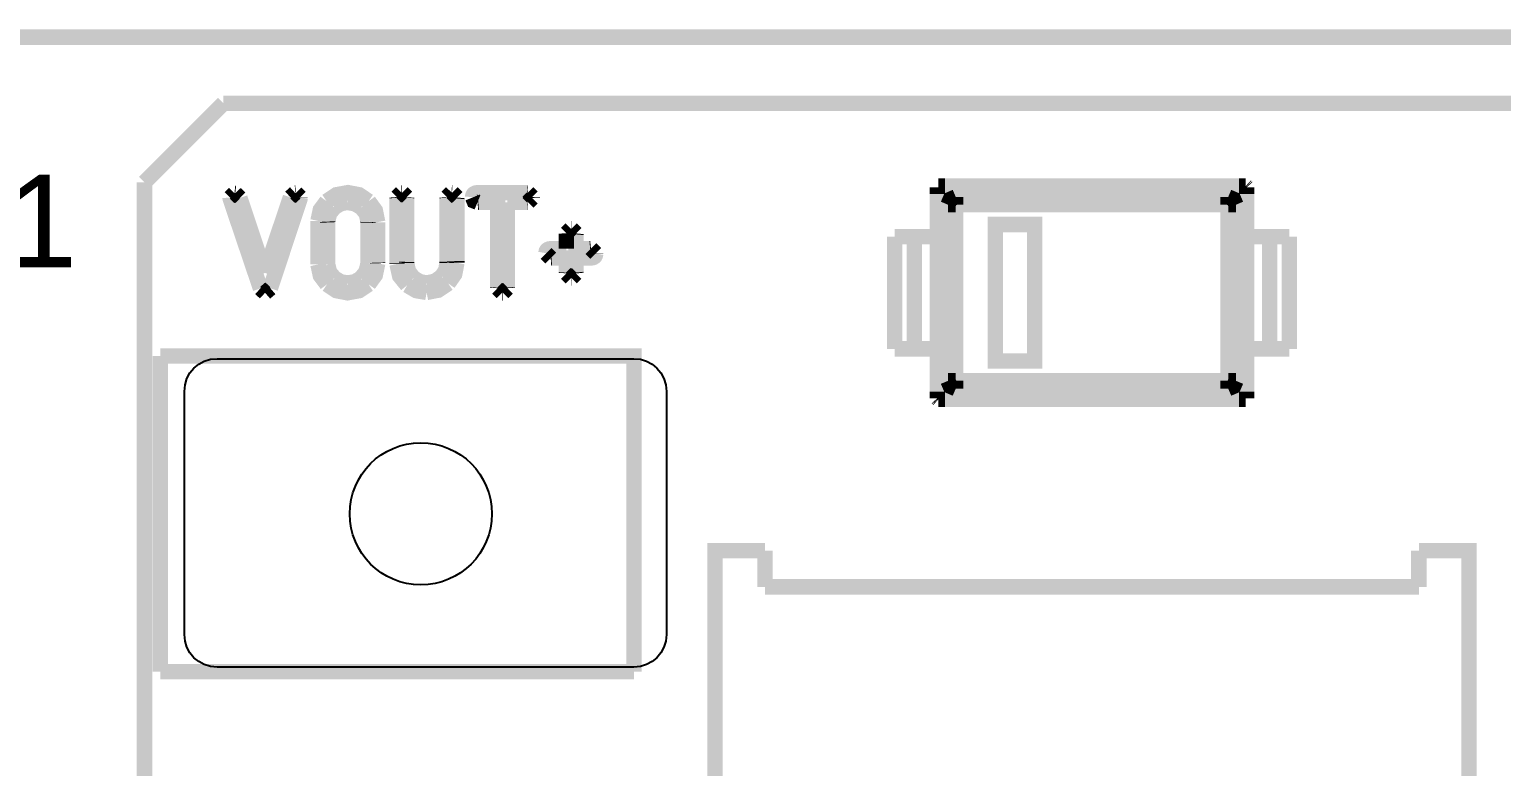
# Model space of a CAD drawing. Header units: inches. Extents: x 15 to 148, y 10 to 111.
# Drawn here: x 129.832 to 131.257, y 104.231 to 104.944 of the extents above; entities that cross this region are included whole.
import ezdxf

# ---------------------------------------------------------------- set-up
doc = ezdxf.new("R2010")
doc.units = ezdxf.units.IN
doc.header["$MEASUREMENT"] = 0
doc.layers.add('BLK_12AWG', color=7, linetype='Continuous')

# ---------------------------------------------------------------- blocks, each defined once
blk = doc.blocks.new('CBA2Board')
at = {"const_width": 0.008}
for points in [[(154.67507, 100.92115), (162.53105, 100.92115), (162.53105, 105.05501), (154.67507, 105.05501), (154.67507, 100.92115)], [(154.67507, 100.92115), (162.53105, 100.92115), (162.53105, 105.05501), (154.67507, 105.05501), (154.67507, 100.92115)], [(154.67507, 100.92115), (162.53105, 100.92115), (162.53105, 105.05501), (154.67507, 105.05501), (154.67507, 100.92115)], [(155.35583, 105.02068), (155.31489, 104.97974)], [(155.35583, 105.02068), (155.31489, 104.97974)], [(155.35583, 105.02068), (155.31489, 104.97974)], [(156.7889, 105.02068), (155.35583, 105.02068)], [(156.7889, 105.02068), (155.35583, 105.02068)], [(156.7889, 105.02068), (155.35583, 105.02068)], [(155.31489, 104.97974), (155.31489, 104.34919)], [(155.31489, 104.97974), (155.31489, 104.34919)], [(155.31489, 104.97974), (155.31489, 104.34919)], [(155.35926, 104.97183), (155.36152, 104.97409)], [(155.35926, 104.97183), (155.36152, 104.97409)], [(155.35926, 104.97183), (155.36152, 104.97409)], [(155.36198, 104.97404), (155.36152, 104.97409)], [(155.36198, 104.97404), (155.36152, 104.97409)], [(155.36198, 104.97404), (155.36152, 104.97409)], [(155.36433, 104.97164), (155.36198, 104.97404)], [(155.36433, 104.97164), (155.36198, 104.97404)], [(155.36433, 104.97164), (155.36198, 104.97404)], [(155.39057, 104.97192), (155.39304, 104.97418)], [(155.39057, 104.97192), (155.39304, 104.97418)], [(155.39057, 104.97192), (155.39304, 104.97418)], [(155.39304, 104.97418), (155.39336, 104.9742)], [(155.39304, 104.97418), (155.39336, 104.9742)], [(155.39304, 104.97418), (155.39336, 104.9742)], [(155.39558, 104.97197), (155.39336, 104.9742)], [(155.39558, 104.97197), (155.39336, 104.9742)], [(155.39558, 104.97197), (155.39336, 104.9742)], [(155.40936, 104.96986), (155.41438, 104.97324), (155.4204, 104.97436), (155.42617, 104.97325), (155.43109, 104.96991)], [(155.40936, 104.96986), (155.41438, 104.97324), (155.4204, 104.97436), (155.42617, 104.97325), (155.43109, 104.96991)], [(155.40936, 104.96986), (155.41438, 104.97324), (155.4204, 104.97436), (155.42617, 104.97325), (155.43109, 104.96991)], [(155.44578, 104.97207), (155.44807, 104.97437)], [(155.44578, 104.97207), (155.44807, 104.97437)], [(155.44578, 104.97207), (155.44807, 104.97437)], [(155.44821, 104.97436), (155.44807, 104.97437)], [(155.44821, 104.97436), (155.44807, 104.97437)], [(155.44821, 104.97436), (155.44807, 104.97437)], [(155.44821, 104.97436), (155.44845, 104.97437)], [(155.44821, 104.97436), (155.44845, 104.97437)], [(155.44821, 104.97436), (155.44845, 104.97437)], [(155.45083, 104.97199), (155.44845, 104.97437)], [(155.45083, 104.97199), (155.44845, 104.97437)], [(155.45083, 104.97199), (155.44845, 104.97437)], [(155.47177, 104.972), (155.47414, 104.97437)], [(155.47177, 104.972), (155.47414, 104.97437)], [(155.47177, 104.972), (155.47414, 104.97437)], [(155.47438, 104.97436), (155.47414, 104.97437)], [(155.47438, 104.97436), (155.47414, 104.97437)], [(155.47438, 104.97436), (155.47414, 104.97437)], [(155.47438, 104.97436), (155.47441, 104.97436)], [(155.47438, 104.97436), (155.47441, 104.97436)], [(155.47438, 104.97436), (155.47441, 104.97436)], [(155.47692, 104.97185), (155.47441, 104.97436)], [(155.47692, 104.97185), (155.47441, 104.97436)], [(155.47692, 104.97185), (155.47441, 104.97436)], [(155.48505, 104.97199), (155.4851, 104.97254), (155.48524, 104.97303), (155.48547, 104.97343), (155.4858, 104.97377), (155.48623, 104.97403), (155.48675, 104.97421), (155.48807, 104.97436), (155.51348, 104.97436)], [(155.48505, 104.97199), (155.4851, 104.97254), (155.48524, 104.97303), (155.48547, 104.97343), (155.4858, 104.97377), (155.48623, 104.97403), (155.48675, 104.97421), (155.48807, 104.97436), (155.51348, 104.97436)], [(155.48505, 104.97199), (155.4851, 104.97254), (155.48524, 104.97303), (155.48547, 104.97343), (155.4858, 104.97377), (155.48623, 104.97403), (155.48675, 104.97421), (155.48807, 104.97436), (155.51348, 104.97436)], [(155.51348, 104.97436), (155.51374, 104.97438)], [(155.51348, 104.97436), (155.51374, 104.97438)], [(155.51348, 104.97436), (155.51374, 104.97438)], [(155.51596, 104.97215), (155.51374, 104.97438)], [(155.51596, 104.97215), (155.51374, 104.97438)], [(155.51596, 104.97215), (155.51374, 104.97438)], [(155.72597, 104.97712), (155.72597, 104.97366)], [(155.72597, 104.97712), (155.72597, 104.97366)], [(155.72597, 104.97712), (155.72597, 104.97366)], [(155.72597, 104.97366), (155.72597, 104.95149)], [(155.73155, 104.96808), (155.72597, 104.97366)], [(155.72597, 104.97366), (155.72597, 104.95149)], [(155.73155, 104.96808), (155.72597, 104.97366)], [(155.72597, 104.97366), (155.72597, 104.95149)], [(155.73155, 104.96808), (155.72597, 104.97366)], [(155.73001, 104.97769), (155.72655, 104.97769)], [(155.73001, 104.97769), (155.72655, 104.97769)], [(155.73001, 104.97769), (155.72655, 104.97769)], [(155.73001, 104.97769), (155.88245, 104.97769)], [(155.73558, 104.97211), (155.73001, 104.97769)], [(155.73001, 104.97769), (155.88245, 104.97769)], [(155.73558, 104.97211), (155.73001, 104.97769)], [(155.73001, 104.97769), (155.88245, 104.97769)], [(155.73558, 104.97211), (155.73001, 104.97769)], [(155.88245, 104.97769), (155.87687, 104.97211)], [(155.88245, 104.97769), (155.87687, 104.97211)], [(155.88245, 104.97769), (155.87687, 104.97211)], [(155.8809, 104.96808), (155.88648, 104.97366)], [(155.8809, 104.96808), (155.88648, 104.97366)], [(155.8809, 104.96808), (155.88648, 104.97366)], [(155.88591, 104.97769), (155.88245, 104.97769)], [(155.88591, 104.97769), (155.88245, 104.97769)], [(155.88591, 104.97769), (155.88245, 104.97769)], [(155.88621, 104.97742), (155.88591, 104.97769)], [(155.88621, 104.97742), (155.88591, 104.97769)], [(155.88621, 104.97742), (155.88591, 104.97769)], [(155.88621, 104.97742), (155.88648, 104.97712)], [(155.88621, 104.97742), (155.88648, 104.97712)], [(155.88621, 104.97742), (155.88648, 104.97712)], [(155.88648, 104.97712), (155.88648, 104.97366)], [(155.88648, 104.97712), (155.88648, 104.97366)], [(155.88648, 104.97712), (155.88648, 104.97366)], [(155.88648, 104.97366), (155.88648, 104.95149), (155.88648, 104.89334), (155.88648, 104.87117)], [(155.88648, 104.97366), (155.88648, 104.95149), (155.88648, 104.89334), (155.88648, 104.87117)], [(155.88648, 104.97366), (155.88648, 104.95149), (155.88648, 104.89334), (155.88648, 104.87117)], [(155.37501, 104.92468), (155.35947, 104.97068), (155.3593, 104.97134), (155.35926, 104.97183)], [(155.35926, 104.97183), (155.35926, 104.97183)], [(155.37501, 104.92468), (155.35947, 104.97068), (155.3593, 104.97134), (155.35926, 104.97183)], [(155.35926, 104.97183), (155.35926, 104.97183)], [(155.37501, 104.92468), (155.35947, 104.97068), (155.3593, 104.97134), (155.35926, 104.97183)], [(155.35926, 104.97183), (155.35926, 104.97183)], [(155.36433, 104.97164), (155.37736, 104.9327)], [(155.36433, 104.97164), (155.37736, 104.9327)], [(155.36433, 104.97164), (155.37736, 104.9327)], [(155.37736, 104.9327), (155.39057, 104.97192)], [(155.37736, 104.9327), (155.39057, 104.97192)], [(155.37736, 104.9327), (155.39057, 104.97192)], [(155.39558, 104.97178), (155.39548, 104.97097), (155.39526, 104.9702), (155.38015, 104.92475)], [(155.39558, 104.97178), (155.39548, 104.97097), (155.39526, 104.9702), (155.38015, 104.92475)], [(155.39558, 104.97178), (155.39548, 104.97097), (155.39526, 104.9702), (155.38015, 104.92475)], [(155.39558, 104.97197), (155.39558, 104.97178)], [(155.39558, 104.97197), (155.39558, 104.97178)], [(155.39558, 104.97197), (155.39558, 104.97178)], [(155.40485, 104.95971), (155.40606, 104.96541), (155.40936, 104.96987)], [(155.40485, 104.95971), (155.40606, 104.96541), (155.40936, 104.96987)], [(155.40485, 104.95971), (155.40606, 104.96541), (155.40936, 104.96987)], [(155.40989, 104.95934), (155.41081, 104.96346), (155.41333, 104.96663)], [(155.40989, 104.95934), (155.41081, 104.96346), (155.41333, 104.96663)], [(155.40989, 104.95934), (155.41081, 104.96346), (155.41333, 104.96663)], [(155.41998, 104.96929), (155.41662, 104.96863), (155.41333, 104.96664)], [(155.41998, 104.96929), (155.41662, 104.96863), (155.41333, 104.96664)], [(155.41998, 104.96929), (155.41662, 104.96863), (155.41333, 104.96664)], [(155.42725, 104.96668), (155.42382, 104.96864), (155.41998, 104.96929)], [(155.42725, 104.96668), (155.42382, 104.96864), (155.41998, 104.96929)], [(155.42725, 104.96668), (155.42382, 104.96864), (155.41998, 104.96929)], [(155.43085, 104.95911), (155.42989, 104.9634), (155.42725, 104.96668)], [(155.43085, 104.95911), (155.42989, 104.9634), (155.42725, 104.96668)], [(155.43085, 104.95911), (155.42989, 104.9634), (155.42725, 104.96668)], [(155.43582, 104.95903), (155.43457, 104.96511), (155.4311, 104.9699)], [(155.43582, 104.95903), (155.43457, 104.96511), (155.4311, 104.9699)], [(155.43582, 104.95903), (155.43457, 104.96511), (155.4311, 104.9699)], [(155.44578, 104.97207), (155.44581, 104.97169)], [(155.44578, 104.97207), (155.44581, 104.97169)], [(155.44578, 104.97207), (155.44581, 104.97169)], [(155.44581, 104.93768), (155.44581, 104.97169)], [(155.44581, 104.93768), (155.44581, 104.97169)], [(155.44581, 104.93768), (155.44581, 104.97169)], [(155.45083, 104.97199), (155.45081, 104.97169)], [(155.45083, 104.97199), (155.45081, 104.97169)], [(155.45083, 104.97199), (155.45081, 104.97169)], [(155.45081, 104.97169), (155.45081, 104.93846)], [(155.45081, 104.97169), (155.45081, 104.93846)], [(155.45081, 104.97169), (155.45081, 104.93846)], [(155.47177, 104.972), (155.47179, 104.97169)], [(155.47177, 104.972), (155.47179, 104.97169)], [(155.47177, 104.972), (155.47179, 104.97169)], [(155.47179, 104.93864), (155.47179, 104.97169)], [(155.47179, 104.93864), (155.47179, 104.97169)], [(155.47179, 104.93864), (155.47179, 104.97169)], [(155.47692, 104.97185), (155.47687, 104.97134)], [(155.47692, 104.97185), (155.47687, 104.97134)], [(155.47692, 104.97185), (155.47687, 104.97134)], [(155.47687, 104.97135), (155.47687, 104.93885)], [(155.47687, 104.97135), (155.47687, 104.93885)], [(155.47687, 104.97135), (155.47687, 104.93885)], [(155.48505, 104.97186), (155.48505, 104.97199)], [(155.48505, 104.97186), (155.48505, 104.97199)], [(155.48505, 104.97186), (155.48505, 104.97199)], [(155.48505, 104.97186), (155.48577, 104.97007), (155.48756, 104.96934)], [(155.48505, 104.97186), (155.48577, 104.97007), (155.48756, 104.96934)], [(155.48505, 104.97186), (155.48577, 104.97007), (155.48756, 104.96934)], [(155.488, 104.96938), (155.48756, 104.96934)], [(155.488, 104.96938), (155.48756, 104.96934)], [(155.488, 104.96938), (155.48756, 104.96934)], [(155.49801, 104.92507), (155.49801, 104.96938), (155.488, 104.96938)], [(155.49801, 104.92507), (155.49801, 104.96938), (155.488, 104.96938)], [(155.49801, 104.92507), (155.49801, 104.96938), (155.488, 104.96938)], [(155.50301, 104.96938), (155.50301, 104.92513)], [(155.51355, 104.96938), (155.50301, 104.96938)], [(155.50301, 104.96938), (155.50301, 104.92513)], [(155.51355, 104.96938), (155.50301, 104.96938)], [(155.50301, 104.96938), (155.50301, 104.92513)], [(155.51355, 104.96938), (155.50301, 104.96938)], [(155.51355, 104.96938), (155.51375, 104.96937)], [(155.51355, 104.96938), (155.51375, 104.96937)], [(155.51355, 104.96938), (155.51375, 104.96937)], [(155.51597, 104.97159), (155.51375, 104.96937)], [(155.51597, 104.97159), (155.51375, 104.96937)], [(155.51597, 104.97159), (155.51375, 104.96937)], [(155.51596, 104.97215), (155.51595, 104.97189)], [(155.51596, 104.97215), (155.51595, 104.97189)], [(155.51596, 104.97215), (155.51595, 104.97189)], [(155.51597, 104.97159), (155.51595, 104.97189)], [(155.51597, 104.97159), (155.51595, 104.97189)], [(155.51597, 104.97159), (155.51595, 104.97189)], [(155.73155, 104.96808), (155.73276, 104.97091), (155.73558, 104.97211)], [(155.73155, 104.96808), (155.73276, 104.97091), (155.73558, 104.97211)], [(155.73155, 104.96808), (155.73276, 104.97091), (155.73558, 104.97211)], [(155.73155, 104.96808), (155.73155, 104.87675)], [(155.73558, 104.96808), (155.73155, 104.96808)], [(155.73155, 104.96808), (155.73155, 104.87675)], [(155.73558, 104.96808), (155.73155, 104.96808)], [(155.73155, 104.96808), (155.73155, 104.87675)], [(155.73558, 104.96808), (155.73155, 104.96808)], [(155.87687, 104.97211), (155.73558, 104.97211)], [(155.73558, 104.97211), (155.73558, 104.96808)], [(155.87687, 104.97211), (155.73558, 104.97211)], [(155.73558, 104.97211), (155.73558, 104.96808)], [(155.87687, 104.97211), (155.73558, 104.97211)], [(155.73558, 104.97211), (155.73558, 104.96808)], [(155.73558, 104.87675), (155.73558, 104.96808)], [(155.73558, 104.96808), (155.87687, 104.96808), (155.87687, 104.87675)], [(155.73558, 104.87675), (155.73558, 104.96808)], [(155.73558, 104.96808), (155.87687, 104.96808), (155.87687, 104.87675)], [(155.73558, 104.87675), (155.73558, 104.96808)], [(155.73558, 104.96808), (155.87687, 104.96808), (155.87687, 104.87675)], [(155.87687, 104.96808), (155.87687, 104.97211)], [(155.8809, 104.96808), (155.8797, 104.97091), (155.87687, 104.97211)], [(155.87687, 104.96808), (155.87687, 104.97211)], [(155.8809, 104.96808), (155.8797, 104.97091), (155.87687, 104.97211)], [(155.87687, 104.96808), (155.87687, 104.97211)], [(155.8809, 104.96808), (155.8797, 104.97091), (155.87687, 104.97211)], [(155.8809, 104.96808), (155.87687, 104.96808)], [(155.8809, 104.96808), (155.87687, 104.96808)], [(155.8809, 104.96808), (155.87687, 104.96808)], [(155.8809, 104.87675), (155.8809, 104.96808)], [(155.8809, 104.87675), (155.8809, 104.96808)], [(155.8809, 104.87675), (155.8809, 104.96808)], [(155.40485, 104.93709), (155.40485, 104.95971)], [(155.40485, 104.93709), (155.40485, 104.95971)], [(155.40485, 104.93709), (155.40485, 104.95971)], [(155.40989, 104.95934), (155.40991, 104.95889)], [(155.40989, 104.95934), (155.40991, 104.95889)], [(155.40989, 104.95934), (155.40991, 104.95889)], [(155.40991, 104.95889), (155.40991, 104.93693)], [(155.40991, 104.95889), (155.40991, 104.93693)], [(155.40991, 104.95889), (155.40991, 104.93693)], [(155.43085, 104.95911), (155.43084, 104.95875)], [(155.43085, 104.95911), (155.43084, 104.95875)], [(155.43085, 104.95911), (155.43084, 104.95875)], [(155.43084, 104.93791), (155.43084, 104.95875)], [(155.43084, 104.93791), (155.43084, 104.95875)], [(155.43084, 104.93791), (155.43084, 104.95875)], [(155.43582, 104.95903), (155.43582, 104.95901)], [(155.43582, 104.95903), (155.43582, 104.95901)], [(155.43582, 104.95903), (155.43582, 104.95901)], [(155.43582, 104.959), (155.43582, 104.93805)], [(155.43582, 104.959), (155.43582, 104.93805)], [(155.43582, 104.959), (155.43582, 104.93805)], [(155.75606, 104.88698), (155.77653, 104.88698), (155.77653, 104.95785), (155.75606, 104.95785), (155.75606, 104.88698)], [(155.75606, 104.88698), (155.77653, 104.88698), (155.77653, 104.95785), (155.75606, 104.95785), (155.75606, 104.88698)], [(155.75606, 104.88698), (155.77653, 104.88698), (155.77653, 104.95785), (155.75606, 104.95785), (155.75606, 104.88698)], [(155.53366, 104.95329), (155.53604, 104.95567)], [(155.53366, 104.95329), (155.53604, 104.95567)], [(155.53366, 104.95329), (155.53604, 104.95567)], [(155.53366, 104.95329), (155.53368, 104.95292)], [(155.53366, 104.95329), (155.53368, 104.95292)], [(155.53366, 104.95329), (155.53368, 104.95292)], [(155.53368, 104.94531), (155.53368, 104.95292)], [(155.53368, 104.94531), (155.53368, 104.95292)], [(155.53368, 104.94531), (155.53368, 104.95292)], [(155.53622, 104.95567), (155.53604, 104.95567)], [(155.53622, 104.95567), (155.53604, 104.95567)], [(155.53622, 104.95567), (155.53604, 104.95567)], [(155.53622, 104.95567), (155.53624, 104.95567)], [(155.53622, 104.95567), (155.53624, 104.95567)], [(155.53622, 104.95567), (155.53624, 104.95567)], [(155.53869, 104.95322), (155.53624, 104.95567)], [(155.53869, 104.95322), (155.53624, 104.95567)], [(155.53869, 104.95322), (155.53624, 104.95567)], [(155.53869, 104.95322), (155.53864, 104.95272)], [(155.53869, 104.95322), (155.53864, 104.95272)], [(155.53869, 104.95322), (155.53864, 104.95272)], [(155.53864, 104.95272), (155.53864, 104.94529), (155.54598, 104.94529)], [(155.53864, 104.95272), (155.53864, 104.94529), (155.54598, 104.94529)], [(155.53864, 104.95272), (155.53864, 104.94529), (155.54598, 104.94529)], [(155.70386, 104.95149), (155.70386, 104.89334)], [(155.7141, 104.95149), (155.70386, 104.95149)], [(155.70386, 104.95149), (155.70386, 104.89334)], [(155.7141, 104.95149), (155.70386, 104.95149)], [(155.70386, 104.95149), (155.70386, 104.89334)], [(155.7141, 104.95149), (155.70386, 104.95149)], [(155.7141, 104.95149), (155.72597, 104.95149)], [(155.7141, 104.89334), (155.7141, 104.95149)], [(155.7141, 104.95149), (155.72597, 104.95149)], [(155.7141, 104.89334), (155.7141, 104.95149)], [(155.7141, 104.95149), (155.72597, 104.95149)], [(155.7141, 104.89334), (155.7141, 104.95149)], [(155.72597, 104.95149), (155.72597, 104.89334)], [(155.72597, 104.95149), (155.72597, 104.89334)], [(155.72597, 104.95149), (155.72597, 104.89334)], [(155.88648, 104.95149), (155.89835, 104.95149)], [(155.88648, 104.95149), (155.89835, 104.95149)], [(155.88648, 104.95149), (155.89835, 104.95149)], [(155.89835, 104.95149), (155.90859, 104.95149)], [(155.89835, 104.95149), (155.89835, 104.89334)], [(155.89835, 104.95149), (155.90859, 104.95149)], [(155.89835, 104.95149), (155.89835, 104.89334)], [(155.89835, 104.95149), (155.90859, 104.95149)], [(155.89835, 104.95149), (155.89835, 104.89334)], [(155.90859, 104.89334), (155.90859, 104.95149)], [(155.90859, 104.89334), (155.90859, 104.95149)], [(155.90859, 104.89334), (155.90859, 104.95149)], [(155.52308, 104.94296), (155.52326, 104.94399), (155.52349, 104.94439), (155.52382, 104.94473), (155.52423, 104.94498), (155.52474, 104.94517), (155.52603, 104.94531), (155.53368, 104.94531)], [(155.52308, 104.94296), (155.52326, 104.94399), (155.52349, 104.94439), (155.52382, 104.94473), (155.52423, 104.94498), (155.52474, 104.94517), (155.52603, 104.94531), (155.53368, 104.94531)], [(155.52308, 104.94296), (155.52326, 104.94399), (155.52349, 104.94439), (155.52382, 104.94473), (155.52423, 104.94498), (155.52474, 104.94517), (155.52603, 104.94531), (155.53368, 104.94531)], [(155.52308, 104.94284), (155.52308, 104.94296)], [(155.52308, 104.94284), (155.52308, 104.94296)], [(155.52308, 104.94284), (155.52308, 104.94296)], [(155.52308, 104.94284), (155.52553, 104.94039)], [(155.52308, 104.94284), (155.52553, 104.94039)], [(155.52308, 104.94284), (155.52553, 104.94039)], [(155.54886, 104.94278), (155.54867, 104.94175), (155.54844, 104.94134), (155.54812, 104.94101), (155.54771, 104.94075), (155.5472, 104.94057), (155.54591, 104.94042), (155.53855, 104.94042), (155.53855, 104.9329)], [(155.54886, 104.94278), (155.54867, 104.94175), (155.54844, 104.94134), (155.54812, 104.94101), (155.54771, 104.94075), (155.5472, 104.94057), (155.54591, 104.94042), (155.53855, 104.94042), (155.53855, 104.9329)], [(155.54886, 104.94278), (155.54867, 104.94175), (155.54844, 104.94134), (155.54812, 104.94101), (155.54771, 104.94075), (155.5472, 104.94057), (155.54591, 104.94042), (155.53855, 104.94042), (155.53855, 104.9329)], [(155.54598, 104.94529), (155.54641, 104.94533)], [(155.54598, 104.94529), (155.54641, 104.94533)], [(155.54598, 104.94529), (155.54641, 104.94533)], [(155.54886, 104.94288), (155.54641, 104.94533)], [(155.54886, 104.94288), (155.54641, 104.94533)], [(155.54886, 104.94288), (155.54641, 104.94533)], [(155.54886, 104.94288), (155.54886, 104.94278)], [(155.54886, 104.94288), (155.54886, 104.94278)], [(155.54886, 104.94288), (155.54886, 104.94278)], [(155.40485, 104.9371), (155.40609, 104.9313), (155.40949, 104.92678)], [(155.40485, 104.9371), (155.40609, 104.9313), (155.40949, 104.92678)], [(155.40485, 104.9371), (155.40609, 104.9313), (155.40949, 104.92678)], [(155.40991, 104.93693), (155.41087, 104.93306), (155.41334, 104.93014)], [(155.40991, 104.93693), (155.41087, 104.93306), (155.41334, 104.93014)], [(155.40991, 104.93693), (155.41087, 104.93306), (155.41334, 104.93014)], [(155.43084, 104.93791), (155.42982, 104.93339), (155.42704, 104.92993)], [(155.43084, 104.93791), (155.42982, 104.93339), (155.42704, 104.92993)], [(155.43084, 104.93791), (155.42982, 104.93339), (155.42704, 104.92993)], [(155.43583, 104.93772), (155.43457, 104.93161), (155.43111, 104.92678)], [(155.43583, 104.93772), (155.43457, 104.93161), (155.43111, 104.92678)], [(155.43583, 104.93772), (155.43457, 104.93161), (155.43111, 104.92678)], [(155.43583, 104.93772), (155.43582, 104.93804)], [(155.43583, 104.93772), (155.43582, 104.93804)], [(155.43583, 104.93772), (155.43582, 104.93804)], [(155.44581, 104.93738), (155.44581, 104.93768)], [(155.44581, 104.93738), (155.44581, 104.93768)], [(155.44581, 104.93738), (155.44581, 104.93768)], [(155.44581, 104.93738), (155.44722, 104.93109), (155.45109, 104.9263)], [(155.44581, 104.93738), (155.44722, 104.93109), (155.45109, 104.9263)], [(155.44581, 104.93738), (155.44722, 104.93109), (155.45109, 104.9263)], [(155.4508, 104.9379), (155.45081, 104.93845)], [(155.4508, 104.9379), (155.45081, 104.93845)], [(155.4508, 104.9379), (155.45081, 104.93845)], [(155.4508, 104.9379), (155.45179, 104.93345), (155.45451, 104.93003)], [(155.4508, 104.9379), (155.45179, 104.93345), (155.45451, 104.93003)], [(155.4508, 104.9379), (155.45179, 104.93345), (155.45451, 104.93003)], [(155.47182, 104.93795), (155.47107, 104.93405), (155.46898, 104.93091)], [(155.47182, 104.93795), (155.47107, 104.93405), (155.46898, 104.93091)], [(155.47182, 104.93795), (155.47107, 104.93405), (155.46898, 104.93091)], [(155.47182, 104.93795), (155.47179, 104.93864)], [(155.47182, 104.93795), (155.47179, 104.93864)], [(155.47182, 104.93795), (155.47179, 104.93864)], [(155.47689, 104.93798), (155.4757, 104.93201), (155.47238, 104.92726)], [(155.47689, 104.93798), (155.4757, 104.93201), (155.47238, 104.92726)], [(155.47689, 104.93798), (155.4757, 104.93201), (155.47238, 104.92726)], [(155.47689, 104.93798), (155.47687, 104.93884)], [(155.47689, 104.93798), (155.47687, 104.93884)], [(155.47689, 104.93798), (155.47687, 104.93884)], [(155.52596, 104.94042), (155.52553, 104.94039)], [(155.52596, 104.94042), (155.52553, 104.94039)], [(155.52596, 104.94042), (155.52553, 104.94039)], [(155.53368, 104.93284), (155.53368, 104.94042), (155.52596, 104.94042)], [(155.53368, 104.93284), (155.53368, 104.94042), (155.52596, 104.94042)], [(155.53368, 104.93284), (155.53368, 104.94042), (155.52596, 104.94042)], [(155.41333, 104.93014), (155.41649, 104.92815), (155.42001, 104.92749)], [(155.41333, 104.93014), (155.41649, 104.92815), (155.42001, 104.92749)], [(155.41333, 104.93014), (155.41649, 104.92815), (155.42001, 104.92749)], [(155.42001, 104.92749), (155.42393, 104.9281), (155.42705, 104.92993)], [(155.42001, 104.92749), (155.42393, 104.9281), (155.42705, 104.92993)], [(155.42001, 104.92749), (155.42393, 104.9281), (155.42705, 104.92993)], [(155.45452, 104.93003), (155.45783, 104.92812), (155.46124, 104.92749)], [(155.45452, 104.93003), (155.45783, 104.92812), (155.46124, 104.92749)], [(155.45452, 104.93003), (155.45783, 104.92812), (155.46124, 104.92749)], [(155.47239, 104.92726), (155.46715, 104.92376), (155.46117, 104.9226)], [(155.47239, 104.92726), (155.46715, 104.92376), (155.46117, 104.9226)], [(155.47239, 104.92726), (155.46715, 104.92376), (155.46117, 104.9226)], [(155.46899, 104.93092), (155.46558, 104.92842), (155.46124, 104.92749)], [(155.46899, 104.93092), (155.46558, 104.92842), (155.46124, 104.92749)], [(155.46899, 104.93092), (155.46558, 104.92842), (155.46124, 104.92749)], [(155.53365, 104.93247), (155.53368, 104.93284)], [(155.53365, 104.93247), (155.53368, 104.93284)], [(155.53365, 104.93247), (155.53368, 104.93284)], [(155.53365, 104.93247), (155.53606, 104.93006)], [(155.53365, 104.93247), (155.53606, 104.93006)], [(155.53365, 104.93247), (155.53606, 104.93006)], [(155.53624, 104.93007), (155.53606, 104.93006)], [(155.53624, 104.93007), (155.53606, 104.93006)], [(155.53624, 104.93007), (155.53606, 104.93006)], [(155.53624, 104.93007), (155.53625, 104.93007)], [(155.53624, 104.93007), (155.53625, 104.93007)], [(155.53624, 104.93007), (155.53625, 104.93007)], [(155.5386, 104.93242), (155.53625, 104.93007)], [(155.5386, 104.93242), (155.53625, 104.93007)], [(155.5386, 104.93242), (155.53625, 104.93007)], [(155.5386, 104.93242), (155.53855, 104.93291)], [(155.5386, 104.93242), (155.53855, 104.93291)], [(155.5386, 104.93242), (155.53855, 104.93291)], [(155.37501, 104.92468), (155.37743, 104.92241)], [(155.37501, 104.92468), (155.37743, 104.92241)], [(155.37501, 104.92468), (155.37743, 104.92241)], [(155.38015, 104.92475), (155.37743, 104.92241)], [(155.38015, 104.92475), (155.37743, 104.92241)], [(155.38015, 104.92475), (155.37743, 104.92241)], [(155.43111, 104.92678), (155.42613, 104.92351), (155.42014, 104.92241), (155.41443, 104.92351), (155.40949, 104.92678)], [(155.43111, 104.92678), (155.42613, 104.92351), (155.42014, 104.92241), (155.41443, 104.92351), (155.40949, 104.92678)], [(155.43111, 104.92678), (155.42613, 104.92351), (155.42014, 104.92241), (155.41443, 104.92351), (155.40949, 104.92678)], [(155.46117, 104.9226), (155.45583, 104.92352), (155.45109, 104.9263)], [(155.46117, 104.9226), (155.45583, 104.92352), (155.45109, 104.9263)], [(155.46117, 104.9226), (155.45583, 104.92352), (155.45109, 104.9263)], [(155.49798, 104.92474), (155.49801, 104.92506)], [(155.49798, 104.92474), (155.49801, 104.92506)], [(155.49798, 104.92474), (155.49801, 104.92506)], [(155.49798, 104.92474), (155.50032, 104.92241)], [(155.49798, 104.92474), (155.50032, 104.92241)], [(155.49798, 104.92474), (155.50032, 104.92241)], [(155.50052, 104.92241), (155.50032, 104.92241)], [(155.50052, 104.92241), (155.50032, 104.92241)], [(155.50052, 104.92241), (155.50032, 104.92241)], [(155.50052, 104.92241), (155.50069, 104.92241)], [(155.50052, 104.92241), (155.50069, 104.92241)], [(155.50052, 104.92241), (155.50069, 104.92241)], [(155.50304, 104.92476), (155.50069, 104.92241)], [(155.50304, 104.92476), (155.50069, 104.92241)], [(155.50304, 104.92476), (155.50069, 104.92241)], [(155.50304, 104.92476), (155.50301, 104.92513)], [(155.50304, 104.92476), (155.50301, 104.92513)], [(155.50304, 104.92476), (155.50301, 104.92513)], [(155.32308, 104.88966), (155.32308, 104.72588)], [(155.32308, 104.88966), (155.56875, 104.88966), (155.56875, 104.72588)], [(155.32308, 104.88966), (155.32308, 104.72588)], [(155.32308, 104.88966), (155.56875, 104.88966), (155.56875, 104.72588)], [(155.32308, 104.88966), (155.32308, 104.72588)], [(155.32308, 104.88966), (155.56875, 104.88966), (155.56875, 104.72588)], [(155.70386, 104.89334), (155.7141, 104.89334)], [(155.70386, 104.89334), (155.7141, 104.89334)], [(155.70386, 104.89334), (155.7141, 104.89334)], [(155.72597, 104.89334), (155.7141, 104.89334)], [(155.72597, 104.89334), (155.7141, 104.89334)], [(155.72597, 104.89334), (155.7141, 104.89334)], [(155.72597, 104.89334), (155.72597, 104.87117)], [(155.72597, 104.89334), (155.72597, 104.87117)], [(155.72597, 104.89334), (155.72597, 104.87117)], [(155.89835, 104.89334), (155.88648, 104.89334)], [(155.89835, 104.89334), (155.88648, 104.89334)], [(155.89835, 104.89334), (155.88648, 104.89334)], [(155.89835, 104.89334), (155.90859, 104.89334)], [(155.89835, 104.89334), (155.90859, 104.89334)], [(155.89835, 104.89334), (155.90859, 104.89334)], [(155.72597, 104.87117), (155.73155, 104.87675)], [(155.72597, 104.87117), (155.73155, 104.87675)], [(155.72597, 104.87117), (155.73155, 104.87675)], [(155.73155, 104.87675), (155.73558, 104.87675)], [(155.73155, 104.87675), (155.73276, 104.87392), (155.73558, 104.87271)], [(155.73155, 104.87675), (155.73558, 104.87675)], [(155.73155, 104.87675), (155.73276, 104.87392), (155.73558, 104.87271)], [(155.73155, 104.87675), (155.73558, 104.87675)], [(155.73155, 104.87675), (155.73276, 104.87392), (155.73558, 104.87271)], [(155.87687, 104.87675), (155.73558, 104.87675)], [(155.73558, 104.87675), (155.73558, 104.87272)], [(155.87687, 104.87675), (155.73558, 104.87675)], [(155.73558, 104.87675), (155.73558, 104.87272)], [(155.87687, 104.87675), (155.73558, 104.87675)], [(155.73558, 104.87675), (155.73558, 104.87272)], [(155.87687, 104.87272), (155.87687, 104.87675)], [(155.87687, 104.87675), (155.8809, 104.87675)], [(155.8809, 104.87675), (155.8797, 104.87392), (155.87687, 104.87271)], [(155.87687, 104.87272), (155.87687, 104.87675)], [(155.87687, 104.87675), (155.8809, 104.87675)], [(155.8809, 104.87675), (155.8797, 104.87392), (155.87687, 104.87271)], [(155.87687, 104.87272), (155.87687, 104.87675)], [(155.87687, 104.87675), (155.8809, 104.87675)], [(155.8809, 104.87675), (155.8797, 104.87392), (155.87687, 104.87271)], [(155.88648, 104.87117), (155.8809, 104.87675)], [(155.88648, 104.87117), (155.8809, 104.87675)], [(155.88648, 104.87117), (155.8809, 104.87675)], [(155.72597, 104.87117), (155.72597, 104.86771)], [(155.72597, 104.87117), (155.72597, 104.86771)], [(155.72597, 104.87117), (155.72597, 104.86771)], [(155.72625, 104.86741), (155.72597, 104.86771)], [(155.72625, 104.86741), (155.72597, 104.86771)], [(155.72625, 104.86741), (155.72597, 104.86771)], [(155.72625, 104.86741), (155.72655, 104.86714)], [(155.72625, 104.86741), (155.72655, 104.86714)], [(155.72625, 104.86741), (155.72655, 104.86714)], [(155.72655, 104.86714), (155.73001, 104.86714)], [(155.72655, 104.86714), (155.73001, 104.86714)], [(155.72655, 104.86714), (155.73001, 104.86714)], [(155.73558, 104.87272), (155.73001, 104.86714)], [(155.73558, 104.87272), (155.73001, 104.86714)], [(155.73558, 104.87272), (155.73001, 104.86714)], [(155.73001, 104.86714), (155.88245, 104.86714)], [(155.73001, 104.86714), (155.88245, 104.86714)], [(155.73001, 104.86714), (155.88245, 104.86714)], [(155.73558, 104.87272), (155.87687, 104.87272)], [(155.73558, 104.87272), (155.87687, 104.87272)], [(155.73558, 104.87272), (155.87687, 104.87272)], [(155.88245, 104.86714), (155.87687, 104.87272)], [(155.88245, 104.86714), (155.87687, 104.87272)], [(155.88245, 104.86714), (155.87687, 104.87272)], [(155.88245, 104.86714), (155.88591, 104.86714)], [(155.88245, 104.86714), (155.88591, 104.86714)], [(155.88245, 104.86714), (155.88591, 104.86714)], [(155.88648, 104.87117), (155.88648, 104.86771)], [(155.88648, 104.87117), (155.88648, 104.86771)], [(155.88648, 104.87117), (155.88648, 104.86771)], [(155.97575, 104.78862), (156.00175, 104.78862), (156.00175, 104.37886), (155.61071, 104.37886), (155.61071, 104.78862), (155.63671, 104.78862)], [(155.97575, 104.78862), (156.00175, 104.78862), (156.00175, 104.37886), (155.61071, 104.37886), (155.61071, 104.78862), (155.63671, 104.78862)], [(155.97575, 104.78862), (156.00175, 104.78862), (156.00175, 104.37886), (155.61071, 104.37886), (155.61071, 104.78862), (155.63671, 104.78862)], [(155.63671, 104.7699), (155.63671, 104.78862)], [(155.63671, 104.7699), (155.63671, 104.78862)], [(155.63671, 104.7699), (155.63671, 104.78862)], [(155.97575, 104.78862), (155.97575, 104.7699)], [(155.97575, 104.78862), (155.97575, 104.7699)], [(155.97575, 104.78862), (155.97575, 104.7699)], [(155.63671, 104.7699), (155.97575, 104.7699)], [(155.63671, 104.7699), (155.97575, 104.7699)], [(155.63671, 104.7699), (155.97575, 104.7699)], [(155.32308, 104.72588), (155.56875, 104.72588)], [(155.32308, 104.72588), (155.56875, 104.72588)], [(155.32308, 104.72588), (155.56875, 104.72588)]]:
    blk.add_lwpolyline(points, dxfattribs=at)
blk.add_lwpolyline([(155.35256, 104.88824), (155.56856, 104.88824), (155.57203, 104.8879), (155.57525, 104.88693), (155.57814, 104.88538), (155.58064, 104.88333), (155.5827, 104.88082), (155.58425, 104.87793), (155.58522, 104.87472), (155.58556, 104.87124), (155.58556, 104.74524), (155.58522, 104.74177), (155.58425, 104.73855), (155.5827, 104.73566), (155.58064, 104.73316), (155.57814, 104.7311), (155.57525, 104.72955), (155.57203, 104.72858), (155.56856, 104.72824), (155.35256, 104.72824), (155.34908, 104.72858), (155.34587, 104.72955), (155.34298, 104.7311), (155.34047, 104.73316), (155.33841, 104.73566), (155.33687, 104.73855), (155.3359, 104.74177), (155.33556, 104.74524), (155.33556, 104.87124), (155.3359, 104.87472), (155.33687, 104.87793), (155.33841, 104.88082), (155.34047, 104.88333), (155.34298, 104.88538), (155.34587, 104.88693), (155.34908, 104.8879), (155.35256, 104.88824)], close=True)
blk.add_circle((155.45819, 104.80777), 0.03685)
blk.add_circle((155.45819, 104.80777), 0.03685)
blk.add_circle((155.45819, 104.80777), 0.03685)
at = {"width": 1.041667}
blk.add_text('MT1', height=0.048, dxfattribs=at).set_placement((155.14637, 104.93568))
blk.add_text('MT1', height=0.048, dxfattribs=at).set_placement((155.14637, 104.93568))
blk.add_text('MT1', height=0.048, dxfattribs=at).set_placement((155.14637, 104.93568))

msp = doc.modelspace()

# ---------------------------------------------------------------- block references
at = {"layer": 'BLK_12AWG', "xscale": 1.86624, "yscale": 1.86624, "zscale": 1.86624}
msp.add_blockref('CBA2Board', (-159.9111, -91.121), dxfattribs=at)

doc.saveas('drawing.dxf')
